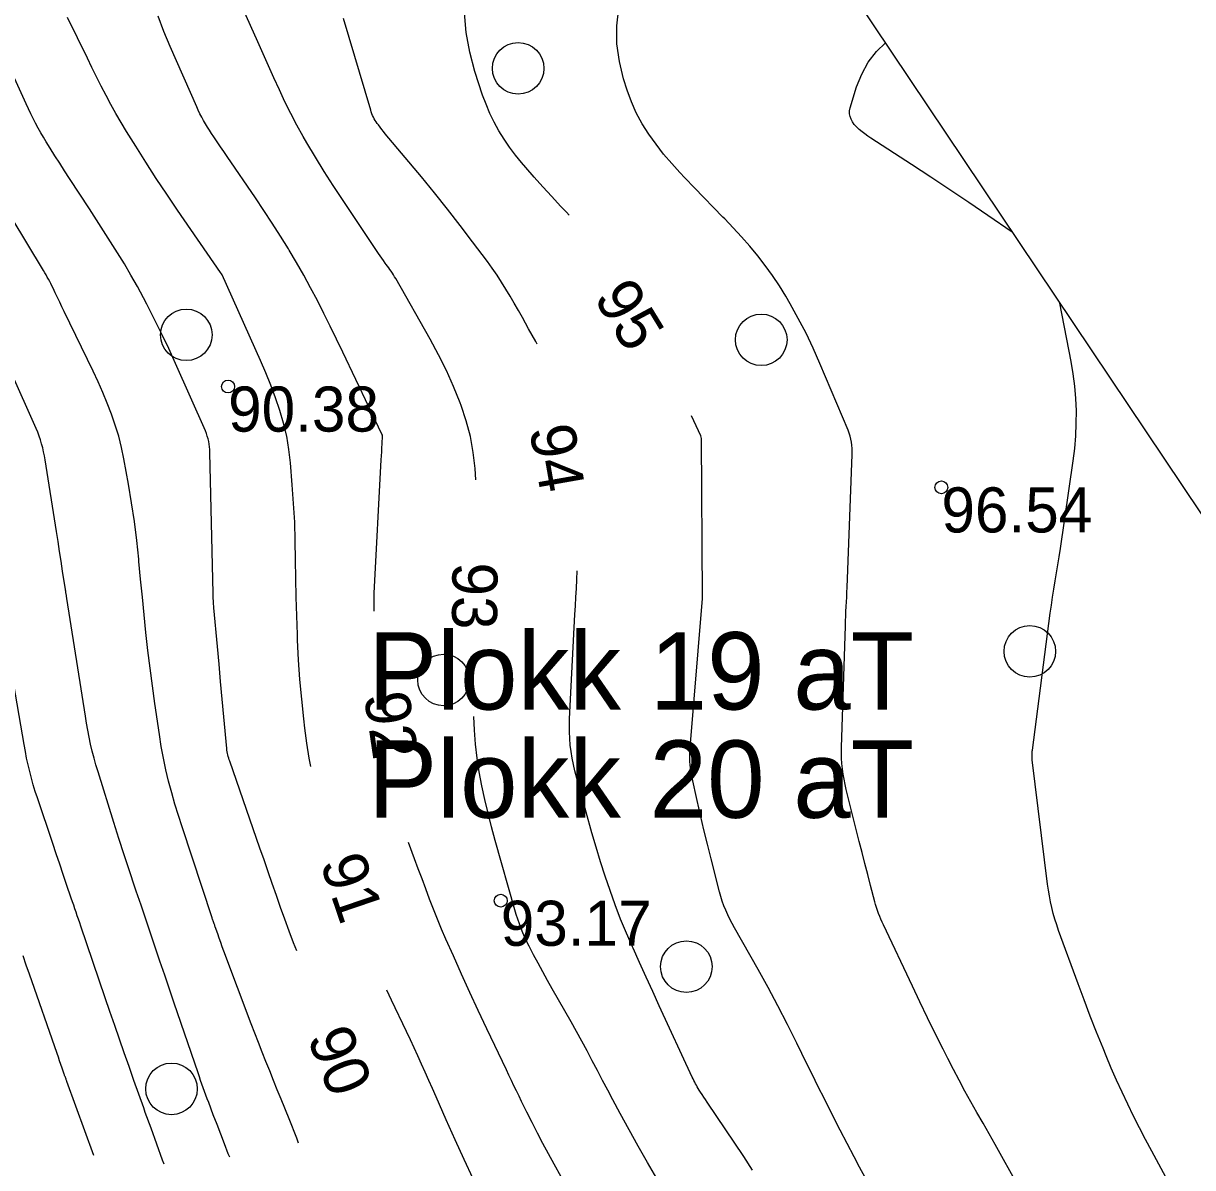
# Model space of a CAD drawing. Extents: x 672122 to 672963, y 6494983 to 6496223.
# Drawn here: x 672706.37 to 672742.68, y 6495824.79 to 6495860.3 of the extents above; entities that cross this region are included whole.
import ezdxf

# ---------------------------------------------------------------- set-up
doc = ezdxf.new("R2010")
doc.units = 0
for name, color, linetype in [('Default', 7, 'Continuous'), ('HALJASTUS', 7, 'Continuous'), ('HORISONTAAL', 7, 'Continuous'), ('KORGUS', 7, 'Continuous'), ('MOOTPIIR', 7, 'Continuous'), ('PLOKK', 7, 'Continuous')]:
    doc.layers.add(name, color=color, linetype=linetype)

# ---------------------------------------------------------------- blocks, each defined once
blk = doc.blocks.new('METS')
at = {"layer": 'Default'}
blk.add_circle((0, 0), 0.8, dxfattribs=at)

msp = doc.modelspace()

# ---------------------------------------------------------------- linework, layer by layer
at = {"layer": 'HORISONTAAL'}
for points in [[(672720.422, 6495846.135), (672720.402, 6495846.489), (672720.343, 6495846.989), (672720.255, 6495847.484), (672720.125, 6495847.969), (672719.966, 6495848.448), (672719.938, 6495848.524), (672719.731, 6495849.031), (672719.51, 6495849.53), (672719.266, 6495850.019), (672719.007, 6495850.501), (672717.936, 6495852.384), (672717.902, 6495852.442), (672717.868, 6495852.499), (672717.832, 6495852.555), (672717.795, 6495852.61), (672717.757, 6495852.665), (672717.719, 6495852.719), (672717.68, 6495852.773), (672717.64, 6495852.826), (672717.61, 6495852.867), (672717.556, 6495852.941), (672717.502, 6495853.015), (672717.449, 6495853.09), (672717.398, 6495853.166), (672716.278, 6495854.834), (672715.992, 6495855.269), (672715.713, 6495855.707), (672715.442, 6495856.151), (672715.178, 6495856.599), (672715.065, 6495856.793), (672714.867, 6495857.15), (672714.676, 6495857.509), (672714.496, 6495857.875), (672714.323, 6495858.244), (672714.156, 6495858.616), (672713.989, 6495858.989), (672713.822, 6495859.361), (672713.655, 6495859.733), (672712.515, 6495862.278)], [(672715.302, 6495837.241), (672715.249, 6495837.505), (672715.174, 6495837.969), (672715.112, 6495838.435), (672715.079, 6495838.72), (672715.016, 6495839.33), (672714.962, 6495839.942), (672714.921, 6495840.554), (672714.888, 6495841.167), (672714.881, 6495841.34), (672714.86, 6495841.92), (672714.843, 6495842.5), (672714.833, 6495843.081), (672714.827, 6495843.661), (672714.817, 6495844.241), (672714.799, 6495844.821), (672714.766, 6495845.4), (672714.725, 6495845.979), (672714.666, 6495846.671), (672714.617, 6495847.083), (672714.55, 6495847.491), (672714.454, 6495847.893), (672714.34, 6495848.291), (672714.205, 6495848.684), (672714.062, 6495849.074), (672713.906, 6495849.46), (672713.742, 6495849.841), (672712.548, 6495852.5), (672712.531, 6495852.531), (672712.5, 6495852.575), (672711.161, 6495854.513), (672710.828, 6495855.003), (672710.5, 6495855.495), (672710.179, 6495855.993), (672709.863, 6495856.494), (672709.578, 6495856.953), (672709.412, 6495857.228), (672709.249, 6495857.506), (672709.093, 6495857.787), (672708.941, 6495858.071), (672708.793, 6495858.357), (672708.647, 6495858.645), (672708.503, 6495858.933), (672708.361, 6495859.222), (672707.748, 6495860.485)], [(672717.268, 6495842.063), (672717.266, 6495842.145), (672717.265, 6495842.204), (672717.264, 6495842.264), (672717.264, 6495842.323), (672717.264, 6495842.382), (672717.265, 6495842.441), (672717.266, 6495842.5), (672717.268, 6495842.559), (672717.271, 6495842.618), (672717.487, 6495846.757), (672717.494, 6495846.881), (672717.5, 6495847.005), (672717.506, 6495847.129), (672717.513, 6495847.252), (672717.525, 6495847.5), (672717.52, 6495847.52), (672717.5, 6495847.559), (672716.291, 6495850.101), (672716.098, 6495850.503), (672715.902, 6495850.905), (672715.703, 6495851.305), (672715.502, 6495851.704), (672715.294, 6495852.099), (672715.081, 6495852.492), (672714.858, 6495852.879), (672714.629, 6495853.262), (672714.603, 6495853.305), (672714.354, 6495853.706), (672714.101, 6495854.104), (672713.842, 6495854.499), (672713.579, 6495854.891), (672712.707, 6495856.173), (672712.603, 6495856.325), (672712.5, 6495856.477), (672712.396, 6495856.629), (672712.292, 6495856.781), (672712.219, 6495856.888), (672712.153, 6495856.987), (672712.089, 6495857.087), (672712.028, 6495857.189), (672711.969, 6495857.292), (672711.912, 6495857.397), (672711.857, 6495857.502), (672711.806, 6495857.609), (672711.756, 6495857.717), (672710.928, 6495859.583), (672710.735, 6495860.053), (672710.56, 6495860.53)], [(672723.319, 6495854.355), (672723.238, 6495854.443), (672723.054, 6495854.637), (672722.779, 6495854.932), (672722.507, 6495855.23), (672722.238, 6495855.531), (672721.973, 6495855.835), (672721.845, 6495855.983), (672721.652, 6495856.219), (672721.468, 6495856.462), (672721.298, 6495856.714), (672721.136, 6495856.973), (672720.99, 6495857.24), (672720.856, 6495857.513), (672720.74, 6495857.794), (672720.635, 6495858.081), (672720.394, 6495858.816), (672720.234, 6495859.414), (672720.12, 6495860.019), (672720.074, 6495860.632)], [(672737.264, 6495824.228), (672736.545, 6495825.507), (672736.358, 6495825.839), (672736.171, 6495826.171), (672735.984, 6495826.504), (672735.797, 6495826.836), (672735.611, 6495827.169), (672735.429, 6495827.504), (672735.252, 6495827.842), (672735.078, 6495828.181), (672734.931, 6495828.471), (672734.688, 6495828.957), (672734.448, 6495829.444), (672734.211, 6495829.934), (672733.977, 6495830.424), (672733.079, 6495832.326), (672733.039, 6495832.413), (672733, 6495832.501), (672732.964, 6495832.59), (672732.928, 6495832.68), (672732.896, 6495832.77), (672732.865, 6495832.862), (672732.837, 6495832.954), (672732.811, 6495833.046), (672732.68, 6495833.546), (672732.591, 6495833.889), (672732.502, 6495834.232), (672732.414, 6495834.575), (672732.327, 6495834.919), (672731.925, 6495836.524), (672731.888, 6495836.685), (672731.855, 6495836.846), (672731.829, 6495837.009), (672731.807, 6495837.172), (672731.792, 6495837.336), (672731.781, 6495837.5), (672731.778, 6495837.665), (672731.78, 6495837.83), (672731.898, 6495841.611), (672731.903, 6495841.759), (672731.909, 6495841.907), (672731.916, 6495842.055), (672731.923, 6495842.204), (672731.931, 6495842.352), (672731.938, 6495842.5), (672731.944, 6495842.648), (672731.95, 6495842.797), (672732.109, 6495846.923), (672732.11, 6495847.02), (672732.108, 6495847.116), (672732.1, 6495847.212), (672732.088, 6495847.308), (672732.071, 6495847.403), (672732.048, 6495847.497), (672732.019, 6495847.588), (672731.984, 6495847.678), (672731.108, 6495849.748), (672730.897, 6495850.221), (672730.675, 6495850.689), (672730.434, 6495851.148), (672730.183, 6495851.602), (672730.047, 6495851.836), (672729.847, 6495852.163), (672729.636, 6495852.482), (672729.411, 6495852.792), (672729.175, 6495853.094), (672728.928, 6495853.388), (672728.676, 6495853.677), (672728.416, 6495853.959), (672728.15, 6495854.236), (672728.094, 6495854.293), (672727.798, 6495854.596), (672727.502, 6495854.9), (672727.208, 6495855.205), (672726.915, 6495855.511), (672726.762, 6495855.672), (672726.504, 6495855.957), (672726.254, 6495856.25), (672726.018, 6495856.554), (672725.792, 6495856.865), (672725.589, 6495857.19), (672725.405, 6495857.525), (672725.252, 6495857.875), (672725.12, 6495858.235), (672725.009, 6495858.582), (672724.879, 6495859.126), (672724.801, 6495859.673), (672724.804, 6495860.226), (672724.861, 6495860.782)], [(672722.326, 6495850.348), (672722.282, 6495850.428), (672722.061, 6495850.825), (672721.87, 6495851.173), (672721.744, 6495851.397), (672721.618, 6495851.619), (672721.488, 6495851.841), (672721.357, 6495852.061), (672721.221, 6495852.278), (672721.081, 6495852.493), (672720.935, 6495852.703), (672720.784, 6495852.91), (672720.322, 6495853.526), (672719.934, 6495854.037), (672719.54, 6495854.542), (672719.138, 6495855.042), (672718.731, 6495855.538), (672717.612, 6495856.879), (672717.556, 6495856.946), (672717.502, 6495857.014), (672717.449, 6495857.083), (672717.396, 6495857.152), (672717.361, 6495857.2), (672717.328, 6495857.247), (672717.297, 6495857.295), (672717.269, 6495857.345), (672717.242, 6495857.396), (672717.218, 6495857.449), (672717.196, 6495857.502), (672717.177, 6495857.556), (672717.159, 6495857.611), (672716.315, 6495860.455)], [(672737.081, 6495853.823), (672736.325, 6495854.342), (672735.735, 6495854.743), (672735.144, 6495855.142), (672734.55, 6495855.535), (672733.953, 6495855.925), (672732.688, 6495856.746), (672732.595, 6495856.809), (672732.504, 6495856.874), (672732.416, 6495856.942), (672732.329, 6495857.013), (672732.304, 6495857.035), (672732.236, 6495857.1), (672732.173, 6495857.17), (672732.12, 6495857.247), (672732.073, 6495857.329), (672732.042, 6495857.415), (672732.025, 6495857.503), (672732.027, 6495857.592), (672732.044, 6495857.683), (672732.244, 6495858.334), (672732.404, 6495858.729), (672732.604, 6495859.099), (672732.864, 6495859.429), (672733.139, 6495859.706)], [(672714.861, 6495831.516), (672714.766, 6495831.769), (672714.629, 6495832.135), (672714.495, 6495832.502), (672714.363, 6495832.869), (672714.232, 6495833.237), (672714.103, 6495833.606), (672713.975, 6495833.974), (672713.846, 6495834.343), (672713.717, 6495834.712), (672712.78, 6495837.404), (672712.764, 6495837.452), (672712.749, 6495837.501), (672712.735, 6495837.55), (672712.722, 6495837.599), (672712.712, 6495837.649), (672712.702, 6495837.699), (672712.695, 6495837.75), (672712.689, 6495837.801), (672712.599, 6495838.787), (672712.55, 6495839.331), (672712.5, 6495839.875), (672712.45, 6495840.419), (672712.4, 6495840.963), (672712.289, 6495842.168), (672712.284, 6495842.223), (672712.28, 6495842.278), (672712.276, 6495842.334), (672712.273, 6495842.389), (672712.271, 6495842.445), (672712.269, 6495842.5), (672712.267, 6495842.555), (672712.265, 6495842.611), (672712.166, 6495846.99), (672712.162, 6495847.076), (672712.155, 6495847.162), (672712.143, 6495847.247), (672712.129, 6495847.331), (672712.109, 6495847.415), (672712.086, 6495847.497), (672712.057, 6495847.578), (672712.025, 6495847.657), (672711.1, 6495849.746), (672710.887, 6495850.213), (672710.668, 6495850.676), (672710.44, 6495851.136), (672710.206, 6495851.592), (672710.105, 6495851.785), (672709.913, 6495852.14), (672709.715, 6495852.492), (672709.51, 6495852.84), (672709.299, 6495853.184), (672709.083, 6495853.526), (672708.865, 6495853.866), (672708.646, 6495854.206), (672708.426, 6495854.545), (672707.806, 6495855.493), (672707.654, 6495855.728), (672707.503, 6495855.963), (672707.353, 6495856.199), (672707.205, 6495856.435), (672707.086, 6495856.627), (672706.999, 6495856.769), (672706.915, 6495856.913), (672706.834, 6495857.058), (672706.755, 6495857.205), (672706.678, 6495857.353), (672706.604, 6495857.502), (672706.532, 6495857.653), (672706.462, 6495857.804), (672705.79, 6495859.292)], [(672714.922, 6495825.548), (672714.861, 6495825.702), (672714.622, 6495826.302), (672714.376, 6495826.915), (672714.259, 6495827.207), (672714.141, 6495827.5), (672714.023, 6495827.792), (672713.905, 6495828.085), (672713.789, 6495828.378), (672713.673, 6495828.671), (672713.56, 6495828.965), (672713.447, 6495829.26), (672712.6, 6495831.511), (672712.551, 6495831.644), (672712.502, 6495831.778), (672712.454, 6495831.911), (672712.407, 6495832.045), (672712.33, 6495832.267), (672712.322, 6495832.29), (672712.314, 6495832.314), (672712.306, 6495832.337), (672712.297, 6495832.36), (672712.265, 6495832.453), (672712.257, 6495832.477), (672712.249, 6495832.5), (672712.241, 6495832.523), (672712.233, 6495832.547), (672711.3, 6495835.365), (672711.187, 6495835.717), (672711.08, 6495836.071), (672710.98, 6495836.426), (672710.885, 6495836.784), (672710.8, 6495837.143), (672710.722, 6495837.504), (672710.655, 6495837.867), (672710.596, 6495838.231), (672710.455, 6495839.198), (672710.379, 6495839.747), (672710.306, 6495840.297), (672710.241, 6495840.847), (672710.18, 6495841.398), (672710.123, 6495841.949), (672710.068, 6495842.5), (672710.015, 6495843.052), (672709.963, 6495843.604), (672709.957, 6495843.675), (672709.895, 6495844.261), (672709.823, 6495844.846), (672709.735, 6495845.428), (672709.637, 6495846.009), (672709.494, 6495846.788), (672709.419, 6495847.141), (672709.333, 6495847.491), (672709.227, 6495847.836), (672709.11, 6495848.178), (672708.978, 6495848.515), (672708.84, 6495848.849), (672708.693, 6495849.179), (672708.539, 6495849.507), (672707.64, 6495851.361), (672707.57, 6495851.505), (672707.501, 6495851.649), (672707.432, 6495851.794), (672707.364, 6495851.939), (672707.294, 6495852.089), (672707.261, 6495852.158), (672707.227, 6495852.228), (672707.191, 6495852.296), (672707.155, 6495852.364), (672707.117, 6495852.432), (672707.079, 6495852.499), (672707.041, 6495852.566), (672707.001, 6495852.632), (672705.994, 6495854.306)], [(672742.362, 6495823.538), (672741.412, 6495825.299), (672741.22, 6495825.662), (672741.03, 6495826.026), (672740.845, 6495826.393), (672740.663, 6495826.761), (672740.487, 6495827.132), (672740.316, 6495827.505), (672740.152, 6495827.882), (672739.994, 6495828.261), (672739.898, 6495828.496), (672739.697, 6495828.994), (672739.5, 6495829.495), (672739.309, 6495829.997), (672739.122, 6495830.501), (672738.519, 6495832.152), (672738.459, 6495832.327), (672738.402, 6495832.503), (672738.352, 6495832.681), (672738.307, 6495832.861), (672738.267, 6495833.042), (672738.232, 6495833.223), (672738.202, 6495833.406), (672738.176, 6495833.59), (672737.701, 6495837.451), (672737.699, 6495837.476), (672737.697, 6495837.5), (672737.696, 6495837.525), (672737.696, 6495837.549), (672737.697, 6495837.648), (672737.697, 6495837.672), (672737.699, 6495837.697), (672737.701, 6495837.721), (672737.703, 6495837.746), (672738.26, 6495841.996), (672738.295, 6495842.248), (672738.332, 6495842.499), (672738.371, 6495842.75), (672738.413, 6495843), (672738.456, 6495843.251), (672738.497, 6495843.501), (672738.536, 6495843.752), (672738.574, 6495844.003), (672738.973, 6495846.731), (672739.02, 6495847.116), (672739.053, 6495847.502), (672739.068, 6495847.889), (672739.069, 6495848.277), (672739.051, 6495848.664), (672739.02, 6495849.05), (672738.969, 6495849.433), (672738.905, 6495849.816), (672738.554, 6495851.624)], [(672712.78, 6495825.114), (672712.737, 6495825.224), (672712.619, 6495825.526), (672712.502, 6495825.829), (672712.387, 6495826.132), (672712.272, 6495826.436), (672712.129, 6495826.816), (672712.086, 6495826.93), (672712.044, 6495827.044), (672712.002, 6495827.158), (672711.961, 6495827.272), (672711.92, 6495827.386), (672711.879, 6495827.5), (672711.839, 6495827.615), (672711.8, 6495827.73), (672711.059, 6495829.894), (672710.911, 6495830.328), (672710.763, 6495830.763), (672710.615, 6495831.197), (672710.468, 6495831.631), (672710.321, 6495832.066), (672710.174, 6495832.5), (672710.027, 6495832.935), (672709.88, 6495833.369), (672709.836, 6495833.5), (672709.669, 6495834), (672709.505, 6495834.501), (672709.343, 6495835.003), (672709.184, 6495835.506), (672708.692, 6495837.076), (672708.628, 6495837.289), (672708.568, 6495837.502), (672708.514, 6495837.718), (672708.463, 6495837.934), (672708.417, 6495838.151), (672708.374, 6495838.369), (672708.335, 6495838.588), (672708.299, 6495838.807), (672707.726, 6495842.453), (672707.722, 6495842.477), (672707.718, 6495842.5), (672707.714, 6495842.523), (672707.711, 6495842.547), (672707.695, 6495842.641), (672707.692, 6495842.664), (672707.688, 6495842.688), (672707.684, 6495842.711), (672707.681, 6495842.735), (672707.594, 6495843.304), (672707.547, 6495843.611), (672707.499, 6495843.919), (672707.451, 6495844.227), (672707.403, 6495844.535), (672707.051, 6495846.761), (672707.029, 6495846.886), (672707.004, 6495847.01), (672706.975, 6495847.133), (672706.942, 6495847.256), (672706.905, 6495847.377), (672706.864, 6495847.497), (672706.819, 6495847.615), (672706.77, 6495847.732), (672705.978, 6495849.521)], [(672732.507, 6495824.485), (672732.335, 6495824.805), (672732.166, 6495825.126), (672731.734, 6495825.959), (672731.603, 6495826.215), (672731.472, 6495826.471), (672731.343, 6495826.728), (672731.214, 6495826.985), (672731.087, 6495827.243), (672730.959, 6495827.5), (672730.832, 6495827.758), (672730.705, 6495828.016), (672730.389, 6495828.659), (672730.099, 6495829.236), (672729.803, 6495829.81), (672729.497, 6495830.379), (672729.185, 6495830.944), (672728.459, 6495832.233), (672728.386, 6495832.368), (672728.315, 6495832.503), (672728.248, 6495832.641), (672728.184, 6495832.78), (672728.126, 6495832.921), (672728.072, 6495833.064), (672728.026, 6495833.209), (672727.985, 6495833.357), (672727.728, 6495834.376), (672727.616, 6495834.827), (672727.506, 6495835.279), (672727.4, 6495835.732), (672727.296, 6495836.185), (672727.138, 6495836.893), (672727.117, 6495836.993), (672727.099, 6495837.094), (672727.086, 6495837.195), (672727.075, 6495837.296), (672727.068, 6495837.398), (672727.065, 6495837.5), (672727.067, 6495837.602), (672727.073, 6495837.704), (672727.457, 6495842.457), (672727.46, 6495842.5), (672727.426, 6495847.426), (672727.408, 6495847.5), (672727.124, 6495848.122)], [(672729.014, 6495824.717), (672728.741, 6495825.139), (672727.605, 6495826.824), (672727.553, 6495826.902), (672727.501, 6495826.981), (672727.45, 6495827.059), (672727.398, 6495827.139), (672727.359, 6495827.201), (672727.328, 6495827.249), (672727.299, 6495827.298), (672727.271, 6495827.348), (672727.244, 6495827.398), (672727.219, 6495827.449), (672727.193, 6495827.501), (672727.168, 6495827.552), (672727.144, 6495827.604), (672726.12, 6495829.815), (672725.914, 6495830.262), (672725.71, 6495830.708), (672725.507, 6495831.156), (672725.304, 6495831.604), (672725.288, 6495831.641), (672725.1, 6495832.073), (672724.92, 6495832.507), (672724.751, 6495832.947), (672724.59, 6495833.389), (672724.439, 6495833.835), (672724.294, 6495834.283), (672724.158, 6495834.734), (672724.029, 6495835.187), (672723.502, 6495837.106), (672723.453, 6495837.304), (672723.411, 6495837.503), (672723.379, 6495837.704), (672723.353, 6495837.906), (672723.337, 6495838.109), (672723.328, 6495838.313), (672723.327, 6495838.516), (672723.333, 6495838.72), (672723.502, 6495841.957), (672723.516, 6495842.229), (672723.53, 6495842.5), (672723.544, 6495842.771), (672723.558, 6495843.043), (672723.571, 6495843.313)], [(672710.742, 6495824.901), (672710.698, 6495825.021), (672710.518, 6495825.516), (672710.338, 6495826.012), (672710.16, 6495826.508), (672710.11, 6495826.649), (672709.957, 6495827.075), (672709.806, 6495827.501), (672709.656, 6495827.927), (672709.506, 6495828.354), (672709.357, 6495828.781), (672709.209, 6495829.208), (672709.062, 6495829.635), (672708.916, 6495830.063), (672708.161, 6495832.282), (672708.124, 6495832.391), (672708.086, 6495832.5), (672708.049, 6495832.609), (672708.011, 6495832.718), (672707.974, 6495832.827), (672707.936, 6495832.936), (672707.899, 6495833.045), (672707.861, 6495833.154), (672707.718, 6495833.575), (672707.609, 6495833.894), (672707.501, 6495834.213), (672707.392, 6495834.533), (672707.285, 6495834.852), (672706.808, 6495836.268), (672706.742, 6495836.47), (672706.68, 6495836.674), (672706.624, 6495836.879), (672706.57, 6495837.086), (672706.522, 6495837.293), (672706.476, 6495837.502), (672706.435, 6495837.711), (672706.397, 6495837.92), (672706.026, 6495840.083)], [(672726.04, 6495824.452), (672725.75, 6495824.954), (672725.463, 6495825.459), (672725.182, 6495825.967), (672724.905, 6495826.477), (672724.681, 6495826.894), (672724.519, 6495827.197), (672724.357, 6495827.501), (672724.197, 6495827.805), (672724.037, 6495828.109), (672723.876, 6495828.413), (672723.713, 6495828.715), (672723.547, 6495829.016), (672723.379, 6495829.316), (672722.798, 6495830.34), (672722.65, 6495830.604), (672722.504, 6495830.868), (672722.36, 6495831.134), (672722.218, 6495831.401), (672722.077, 6495831.668), (672722.008, 6495831.803), (672721.944, 6495831.939), (672721.884, 6495832.078), (672721.827, 6495832.218), (672721.775, 6495832.359), (672721.725, 6495832.502), (672721.68, 6495832.646), (672721.636, 6495832.791), (672721.028, 6495834.949), (672720.913, 6495835.371), (672720.804, 6495835.794), (672720.704, 6495836.219), (672720.61, 6495836.645), (672720.529, 6495837.074), (672720.462, 6495837.504), (672720.415, 6495837.937), (672720.38, 6495838.372), (672720.357, 6495838.79)], [(672723.285, 6495824.112), (672722.852, 6495824.899), (672722.678, 6495825.22), (672722.506, 6495825.542), (672722.337, 6495825.866), (672722.171, 6495826.19), (672722.006, 6495826.516), (672721.925, 6495826.679), (672721.844, 6495826.843), (672721.764, 6495827.007), (672721.685, 6495827.171), (672721.606, 6495827.335), (672721.528, 6495827.5), (672721.449, 6495827.664), (672721.371, 6495827.829), (672720.761, 6495829.104), (672720.496, 6495829.666), (672720.234, 6495830.23), (672719.978, 6495830.795), (672719.725, 6495831.363), (672719.494, 6495831.887), (672719.362, 6495832.195), (672719.233, 6495832.504), (672719.109, 6495832.814), (672718.989, 6495833.127), (672718.871, 6495833.44), (672718.754, 6495833.754), (672718.637, 6495834.067), (672718.519, 6495834.381), (672718.331, 6495834.884)], [(672708.562, 6495825.17), (672707.727, 6495827.461), (672707.72, 6495827.48), (672707.713, 6495827.5), (672707.706, 6495827.519), (672707.699, 6495827.539), (672707.67, 6495827.617), (672707.663, 6495827.636), (672707.656, 6495827.656), (672707.649, 6495827.675), (672707.642, 6495827.695), (672707.578, 6495827.883), (672707.539, 6495827.997), (672707.5, 6495828.11), (672707.46, 6495828.224), (672707.421, 6495828.337), (672706.561, 6495830.796), (672706.463, 6495831.08), (672706.364, 6495831.364)], [(672720.342, 6495824.442), (672720.056, 6495825.049), (672719.778, 6495825.659), (672719.505, 6495826.271), (672719.19, 6495826.991), (672719.079, 6495827.245), (672718.967, 6495827.499), (672718.854, 6495827.753), (672718.741, 6495828.007), (672718.626, 6495828.26), (672718.51, 6495828.512), (672718.393, 6495828.763), (672718.274, 6495829.014), (672717.806, 6495829.992), (672717.662, 6495830.296)]]:
    msp.add_lwpolyline(points, dxfattribs=at)
at = {"layer": 'KORGUS'}
for centre in [(672712.731, 6495849.035), (672734.879, 6495845.905), (672721.197, 6495833.076)]:
    msp.add_circle(centre, 0.2, dxfattribs=at)
at = {"layer": 'MOOTPIIR'}
msp.add_lwpolyline([(672159.746, 6496081.527), (672307.184, 6496125.136), (672439.048, 6496019.229), (672497.193, 6496041.034), (672550.146, 6496077.374), (672635.287, 6496005.732), (672770.265, 6495804.302), (672747.423, 6495756.54), (672700.699, 6495765.885), (672397.516, 6495716.046), (672283.303, 6495752.387), (672208.546, 6495820.914), (672167.014, 6495890.48), (672146.248, 6496047.263)], close=True, dxfattribs=at)

# ---------------------------------------------------------------- block references
at = {"layer": 'HALJASTUS'}
for p in [(672721.736, 6495858.91), (672711.433, 6495850.639), (672729.285, 6495850.485), (672737.624, 6495840.815), (672719.421, 6495839.927), (672726.961, 6495831.03), (672710.974, 6495827.236)]:
    msp.add_blockref('METS', p, dxfattribs=at)

# ---------------------------------------------------------------- texts
at = {"layer": 'HORISONTAAL'}
for s, rotation, p in [('95', 301.4022, (672724.061, 6495851.796)), ('94', 280.0294, (672722.078, 6495847.734)), ('93', 269.4952, (672719.699, 6495843.582)), ('92', 278.4224, (672716.946, 6495839.461)), ('91', 288.7687, (672715.576, 6495834.258)), ('90', 291.6455, (672715.173, 6495828.831))]:
    msp.add_text(s, height=1.4, rotation=rotation, dxfattribs=at).set_placement(p)
at = {"layer": 'KORGUS'}
for s, p in [('90.38', (672712.731, 6495847.635)), ('96.54', (672734.879, 6495844.505)), ('93.17', (672721.197, 6495831.676))]:
    msp.add_text(s, height=1.4, dxfattribs=at).set_placement(p)
at = {"layer": 'PLOKK'}
for s, p in [('Plokk 19 aT', (672717.08, 6495839.01)), ('Plokk 20 aT', (672717.08, 6495835.65))]:
    msp.add_text(s, height=2.4, dxfattribs=at).set_placement(p)

doc.saveas('drawing.dxf')
